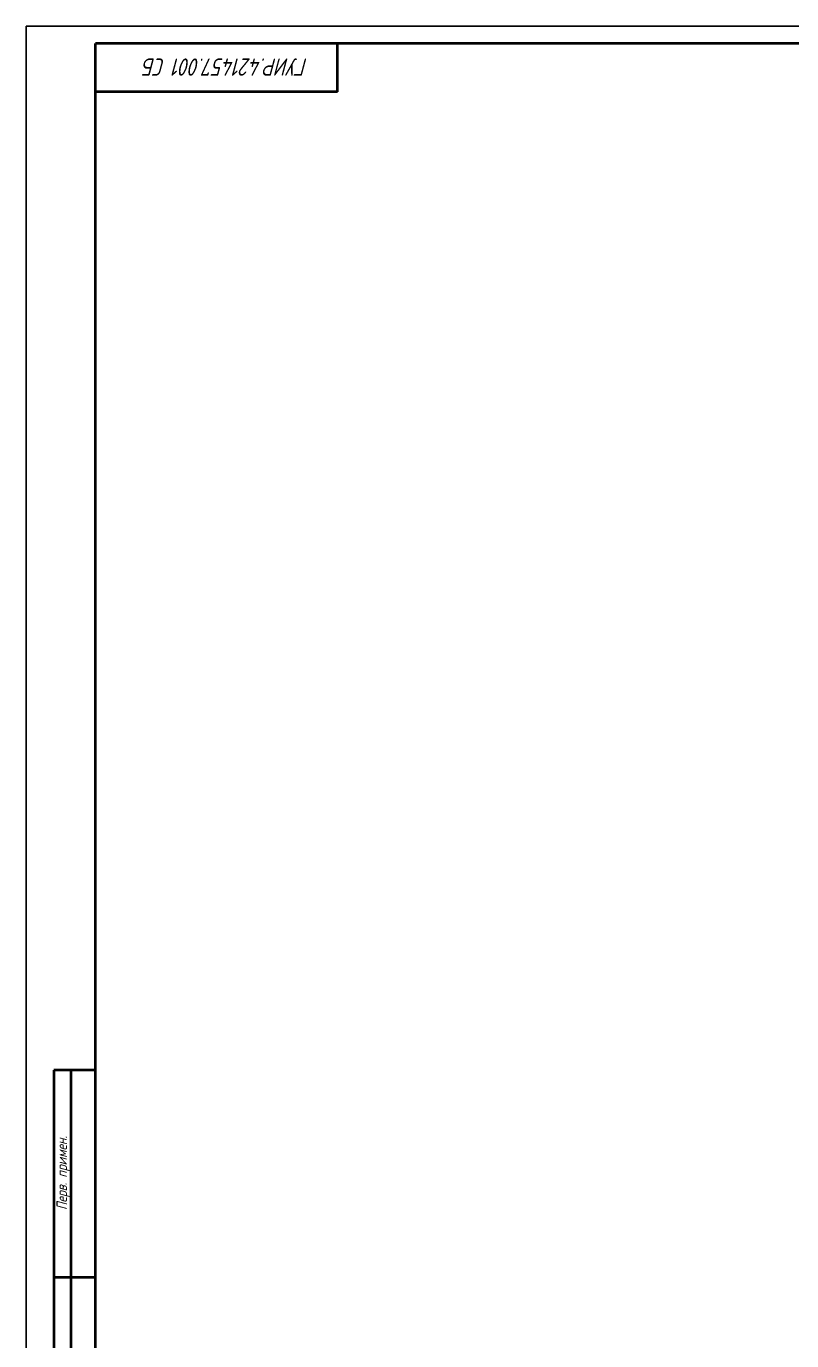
# Model space of a CAD drawing. Extents: x 260 to 1101, y 70 to 664.
# Drawn here: x 260 to 481.4, y 283.7 to 664 of the extents above; entities that cross this region are included whole.
import ezdxf

# ---------------------------------------------------------------- set-up
doc = ezdxf.new("R2010")
doc.units = 0
doc.header["$MEASUREMENT"] = 0
doc.layers.add('KONTUR', color=7, linetype='CONTINUOUS')
for name, color, linetype, lineweight in [('Основная', 7, 'CONTINUOUS', 40), ('текст', 7, 'CONTINUOUS', 30), ('тонкая', 7, 'CONTINUOUS', 20)]:
    doc.layers.add(name, color=color, linetype=linetype, lineweight=lineweight)
doc.styles.add('GOST type A0', font='', dxfattribs={"oblique": 15, "height": 3.5})
doc.styles.get('GOST type A0').set_extended_font_data('GOST type A')

msp = doc.modelspace()

# ---------------------------------------------------------------- linework, layer by layer
at = {"layer": 'KONTUR'}
for p, q in [((260, 70), (260, 664)), ((260, 664), (1101, 664))]:
    msp.add_line(p, q, dxfattribs=at)
at = {"layer": 'Основная'}
for p, q in [((280, 115), (280, 659)), ((1096, 659), (280, 659)), ((350, 645), (350, 659)), ((350, 645), (280, 645)), ((268, 362), (268, 242)), ((280, 362), (268, 362)), ((273, 242), (273, 362)), ((280, 302), (268, 302))]:
    msp.add_line(p, q, dxfattribs=at)

# ---------------------------------------------------------------- texts
at = {"layer": 'текст', "style": 'GOST type A0', "oblique": 15}
msp.add_text('Перв. примен.', height=3, rotation=90, dxfattribs=at).set_placement((271.753, 321.513))
at = {"layer": 'тонкая', "insert": (341.46, 649.699), "char_height": 5, "attachment_point": 1, "rotation": 180, "style": 'GOST type A0'}
msp.add_mtext_dynamic_manual_height_columns('ГУИР.421457.001 СБ', width=52.32757, gutter_width=47.884, heights=[3.685], dxfattribs=at)

doc.saveas('drawing.dxf')
